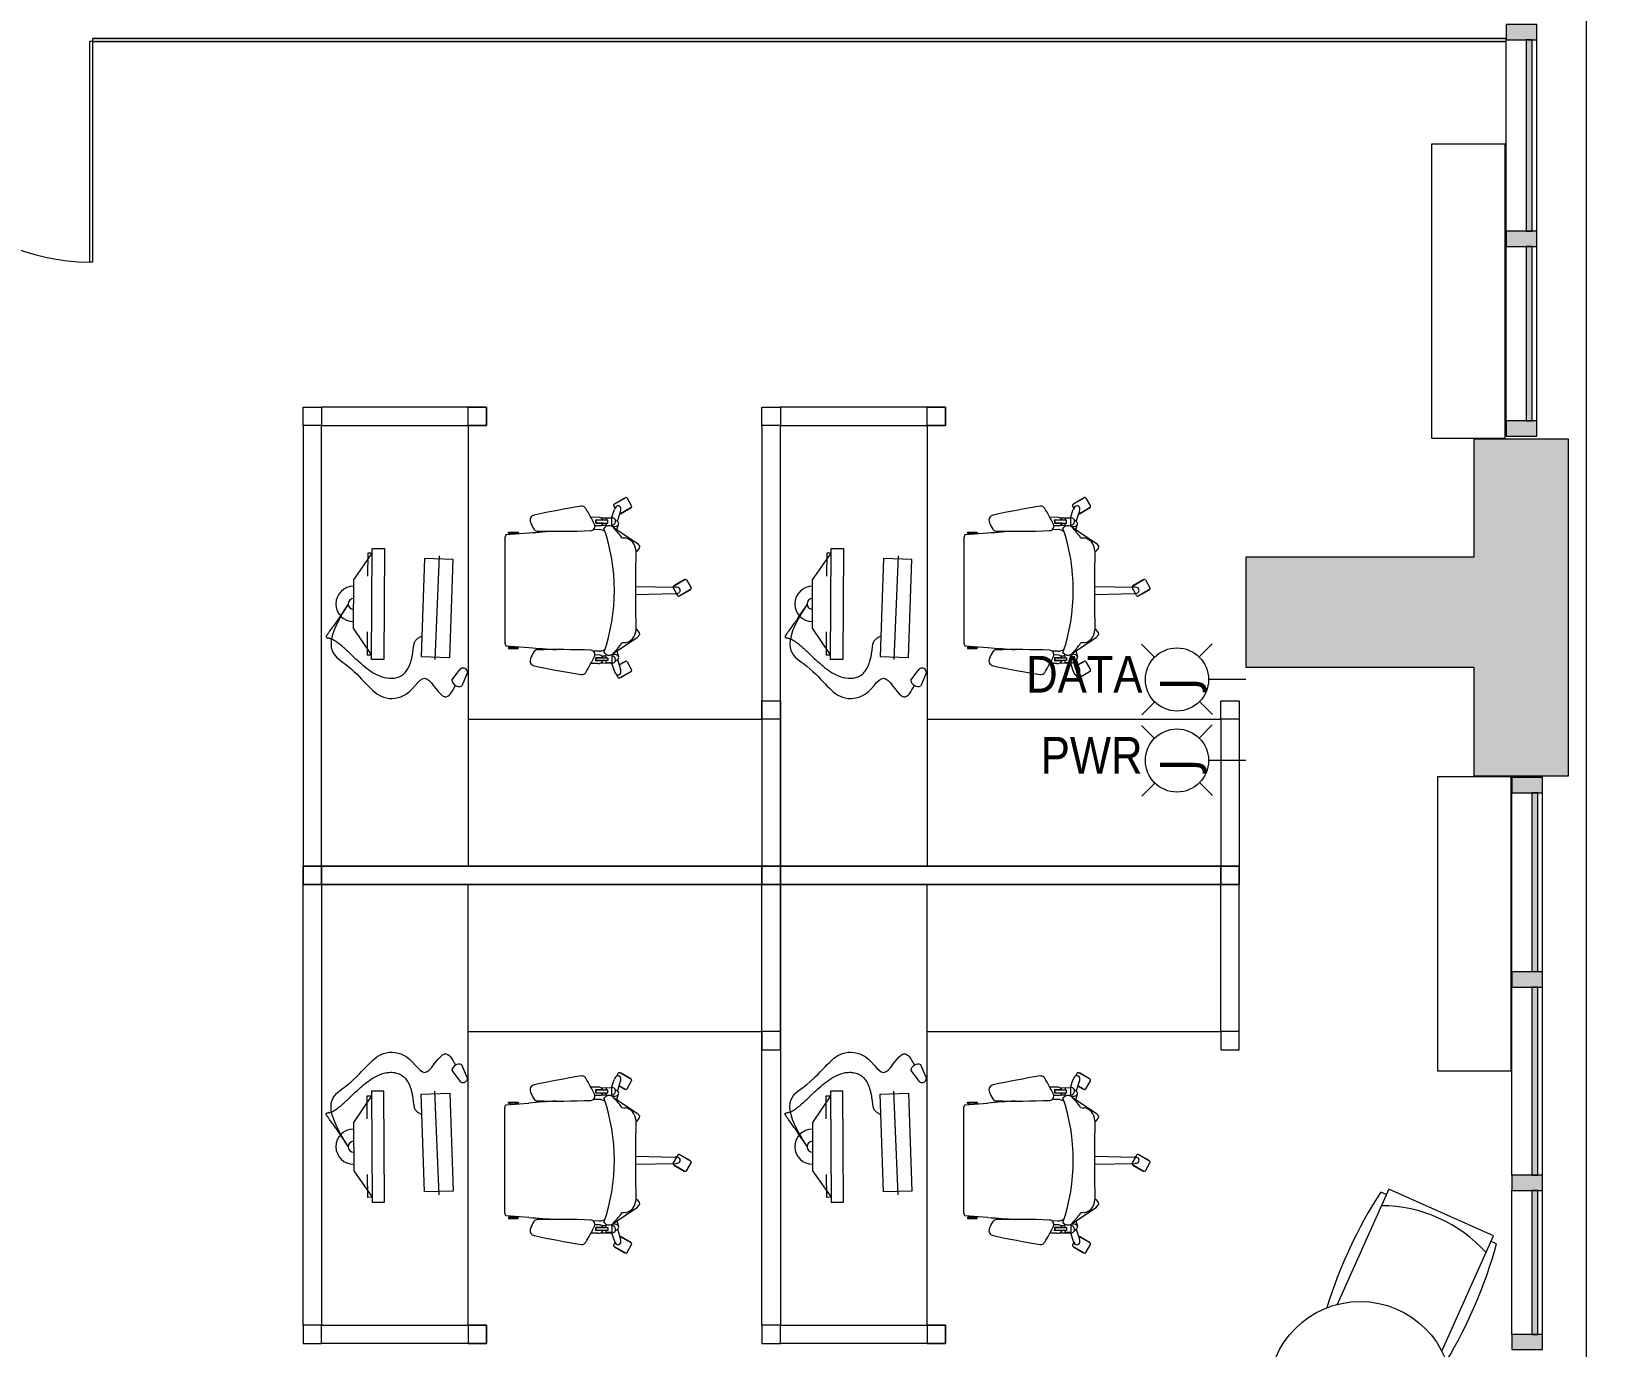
# Model space of a CAD drawing. Header units: inches. Extents: x -674 to 803, y -349 to 915.
# Drawn here: x 545.9 to 802.7, y 511.9 to 726.8 of the extents above; entities that cross this region are included whole.
import ezdxf

# ---------------------------------------------------------------- set-up
doc = ezdxf.new("R2010")
doc.units = ezdxf.units.IN
doc.header["$MEASUREMENT"] = 0
for name, color, linetype, lineweight in [('A-ANNO-NOTE', 131, 'Continuous', 13), ('A-DOOR', 31, 'Continuous', 13), ('A-FLOR', 192, 'Continuous', 13), ('A-GLAZ-CURT', 52, 'Continuous', 13), ('A-GLAZ-CWMG', 51, 'Continuous', 13), ('A-WALL', 113, 'Continuous', 13), ('A-WALL-PATT', 111, 'Continuous', 13), ('E-ELEC-FIXT-IDEN', 2, 'Continuous', 9), ('I-FURN', 30, 'Continuous', 9), ('I-WALL', 2, 'Continuous', 9), ('M-EQPM', 50, 'Continuous', 13)]:
    doc.layers.add(name, color=color, linetype=linetype, lineweight=lineweight)
doc.styles.add('Arial_1', font='arial.ttf', dxfattribs={"width": 0.85, "height": 6})
doc.styles.add('Tahoma_2', font='tahoma.ttf', dxfattribs={"height": 6})

# ---------------------------------------------------------------- blocks, each defined once
blk = doc.blocks.new('Workstation - 6x6 - Workstation - 6x6-1609097-New Construction - Tel_Data_Elec Plan')
at = {"layer": 'I-FURN'}
for p, q in [((-76.5, 1.5), (-76.5, -1.5)), ((-73.5, 1.5), (-76.5, 1.5)), ((-73.5, -1.5), (-73.5, 1.5)), ((-73.5, 1.5), (-1.5, 1.5)), ((-1.5, 1.5), (1.5, 1.5)), ((-1.5, -1.5), (-1.5, 1.5)), ((-1.5, 1.5), (-1.5, -1.5)), ((1.5, 1.5), (-1.5, 1.5)), ((1.5, 1.5), (1.5, -1.5)), ((73.5, 1.5), (1.5, 1.5)), ((1.5, -1.5), (1.5, 1.5)), ((73.5, 1.5), (76.5, 1.5)), ((73.5, -1.5), (73.5, 1.5)), ((76.5, 1.5), (76.5, -1.5)), ((-76.5, -1.5), (-73.5, -1.5)), ((-76.5, -28.5), (-76.5, -1.5)), ((-73.5, -1.5), (-73.5, -28.5)), ((-1.5, -1.5), (-73.5, -1.5)), ((-1.5, -1.5), (-1.5, -73.5)), ((1.5, -1.5), (-1.5, -1.5)), ((-1.5, -1.5), (1.5, -1.5)), ((-1.5, -73.5), (-1.5, -1.5)), ((1.5, -1.5), (73.5, -1.5)), ((1.5, -73.5), (1.5, -1.5)), ((1.5, -1.5), (1.5, -73.5)), ((76.5, -1.5), (73.5, -1.5)), ((73.5, -1.5), (73.5, -28.5)), ((76.5, -28.5), (76.5, -1.5)), ((-48.28, -6.77), (-52.61, -9.79)), ((-40.4, -6.73), (-48.28, -6.77)), ((-36.03, -9.71), (-40.4, -6.73)), ((36.03, -9.71), (40.4, -6.73)), ((40.4, -6.73), (48.28, -6.77)), ((48.28, -6.77), (52.61, -9.79)), ((-35.26, -9.7), (-53.39, -9.8)), ((-53.39, -9.8), (-53.38, -11.8)), ((-52.62, -9.07), (-48.89, -9.05)), ((-52.61, -9.79), (-52.62, -9.07)), ((-39.77, -9), (-36.04, -8.98)), ((-36.04, -8.98), (-36.03, -9.71)), ((-35.25, -11.7), (-35.26, -9.7)), ((35.25, -11.7), (35.26, -9.7)), ((35.26, -9.7), (53.39, -9.8)), ((36.04, -8.98), (36.03, -9.71)), ((39.77, -9), (36.04, -8.98)), ((52.62, -9.07), (48.89, -9.05)), ((52.61, -9.79), (52.62, -9.07)), ((53.39, -9.8), (53.38, -11.8)), ((-53.38, -11.8), (-35.25, -11.7)), ((53.38, -11.8), (35.25, -11.7)), ((-51.74, -18.36), (-35.74, -17.8)), ((-35.74, -17.8), (-35.58, -22.46)), ((35.74, -17.8), (35.58, -22.46)), ((51.74, -18.36), (35.74, -17.8)), ((-52.22, -20.74), (-35.26, -20.05)), ((-51.58, -23.01), (-51.74, -18.36)), ((52.22, -20.74), (35.26, -20.05)), ((51.58, -23.01), (51.74, -18.36)), ((-35.58, -22.46), (-51.58, -23.01)), ((-31.89, -22.83), (-33.46, -24.02)), ((31.89, -22.83), (33.46, -24.02)), ((35.58, -22.46), (51.58, -23.01)), ((-76.5, -25.5), (-76.5, -28.5)), ((-73.5, -25.5), (-76.5, -25.5)), ((-73.5, -28.5), (-73.5, -25.5)), ((-73.5, -25.5), (-1.5, -25.5)), ((-32.76, -25.23), (-30.95, -24.45)), ((-25.5, -25.5), (-25.5, -73.5)), ((73.5, -25.5), (1.5, -25.5)), ((25.5, -25.5), (25.5, -73.5)), ((32.76, -25.23), (30.95, -24.45)), ((73.5, -25.5), (76.5, -25.5)), ((73.5, -28.5), (73.5, -25.5)), ((76.5, -25.5), (76.5, -28.5)), ((-76.5, -28.5), (-73.5, -28.5)), ((-73.5, -28.5), (-76.5, -28.5)), ((76.5, -28.5), (73.5, -28.5)), ((73.5, -28.5), (76.5, -28.5)), ((-56.05, -32.08), (-56.05, -33.66)), ((-55.89, -32.08), (-56.05, -32.08)), ((-55.89, -35.41), (-55.62, -31.63)), ((-55.89, -33.66), (-55.89, -32.08)), ((-55.62, -31.63), (-55.16, -31.5)), ((-55.16, -31.5), (-37.94, -31.5)), ((-37.94, -31.5), (-37.48, -31.63)), ((-37.48, -31.63), (-37.21, -35.41)), ((-37.2, -33.66), (-37.2, -32.08)), ((-37.2, -32.08), (-37.05, -32.08)), ((-37.05, -32.08), (-37.05, -33.66)), ((37.05, -32.08), (37.05, -33.66)), ((37.2, -32.08), (37.05, -32.08)), ((37.2, -33.66), (37.2, -32.08)), ((37.48, -31.63), (37.21, -35.41)), ((37.94, -31.5), (37.48, -31.63)), ((55.16, -31.5), (37.94, -31.5)), ((55.62, -31.63), (55.16, -31.5)), ((55.89, -35.41), (55.62, -31.63)), ((55.89, -33.66), (55.89, -32.08)), ((55.89, -32.08), (56.05, -32.08)), ((56.05, -32.08), (56.05, -33.66)), ((-56.05, -33.66), (-55.89, -33.66)), ((-37.05, -33.66), (-37.2, -33.66)), ((37.05, -33.66), (37.2, -33.66)), ((56.05, -33.66), (55.89, -33.66)), ((-58.49, -46.69), (-58.48, -45.54)), ((-57.1, -46.69), (-57.11, -46.18)), ((-56.47, -46.92), (-56.48, -45.93)), ((-36.63, -46.92), (-36.62, -45.93)), ((-36, -46.69), (-35.99, -46.18)), ((-34.61, -46.69), (-34.62, -45.54)), ((34.61, -46.69), (34.62, -45.54)), ((36, -46.69), (35.99, -46.18)), ((36.63, -46.92), (36.62, -45.93)), ((56.47, -46.92), (56.48, -45.93)), ((57.1, -46.69), (57.11, -46.18)), ((58.49, -46.69), (58.48, -45.54)), ((-58.4, -47.17), (-58.42, -48.98)), ((-58.35, -48.03), (-58.01, -48.02)), ((-58.34, -48.95), (-58.35, -48.03)), ((-58.05, -47.53), (-58.05, -46.27)), ((-58.01, -48.29), (-58.01, -46.32)), ((-57.56, -48.29), (-58.01, -48.29)), ((-57.56, -46.36), (-57.56, -48.29)), ((-57.56, -48.02), (-57.02, -48.01)), ((-57.52, -47.56), (-57.54, -46.32)), ((-57.22, -47.26), (-57.23, -48.01)), ((-57.11, -47.03), (-57.1, -46.69)), ((-35.54, -48.02), (-36.08, -48.01)), ((-35.98, -47.03), (-36, -46.69)), ((-35.87, -47.26), (-35.86, -48.01)), ((-35.57, -47.56), (-35.55, -46.32)), ((-35.54, -46.36), (-35.54, -48.29)), ((-35.54, -48.29), (-35.08, -48.29)), ((-35.08, -48.29), (-35.08, -46.32)), ((-34.74, -48.03), (-35.08, -48.02)), ((-35.04, -47.53), (-35.05, -46.27)), ((-34.76, -48.95), (-34.74, -48.03)), ((-34.7, -47.17), (-34.67, -48.98)), ((34.7, -47.17), (34.67, -48.98)), ((34.74, -48.03), (35.08, -48.02)), ((34.76, -48.95), (34.74, -48.03)), ((35.04, -47.53), (35.05, -46.27)), ((35.08, -48.29), (35.08, -46.32)), ((35.54, -48.29), (35.08, -48.29)), ((35.54, -46.36), (35.54, -48.29)), ((35.54, -48.02), (36.08, -48.01)), ((35.57, -47.56), (35.55, -46.32)), ((35.87, -47.26), (35.86, -48.01)), ((35.98, -47.03), (36, -46.69)), ((57.56, -48.02), (57.02, -48.01)), ((57.11, -47.03), (57.1, -46.69)), ((57.22, -47.26), (57.23, -48.01)), ((57.52, -47.56), (57.54, -46.32)), ((57.56, -46.36), (57.56, -48.29)), ((57.56, -48.29), (58.01, -48.29)), ((58.01, -48.29), (58.01, -46.32)), ((58.35, -48.03), (58.01, -48.02)), ((58.05, -47.53), (58.05, -46.27)), ((58.34, -48.95), (58.35, -48.03)), ((58.4, -47.17), (58.42, -48.98)), ((-60.64, -49.33), (-61.7, -51.17)), ((-60.72, -49.4), (-61.69, -51.07)), ((-61.69, -51.07), (-61.65, -51.09)), ((-60.69, -49.41), (-60.72, -49.4)), ((-60, -49.48), (-60.37, -49.26)), ((-60.07, -52.11), (-59.01, -50.28)), ((-59.98, -52.05), (-59.02, -50.38)), ((-58.42, -48.91), (-59.78, -49.38)), ((-57.8, -49.87), (-59.46, -50.37)), ((-59.02, -50.38), (-59.05, -50.36)), ((-57.05, -48.95), (-58.34, -48.95)), ((-57.65, -50.03), (-58.25, -49.41)), ((-56.45, -49.78), (-57.36, -50.07)), ((-56.83, -49.19), (-56.81, -49.23)), ((-56.81, -49.23), (-54.26, -53.12)), ((-36.29, -49.23), (-38.84, -53.12)), ((-36.64, -49.78), (-35.73, -50.07)), ((-36.27, -49.19), (-36.29, -49.23)), ((-36.05, -48.95), (-34.76, -48.95)), ((-35.45, -50.03), (-34.84, -49.41)), ((-35.3, -49.87), (-33.64, -50.37)), ((-34.37, -50.15), (-34.96, -51.17)), ((-34.41, -50.14), (-34.94, -51.07)), ((-34.94, -51.07), (-34.91, -51.09)), ((-34.68, -48.91), (-33.32, -49.38)), ((-33.32, -52.11), (-32.26, -50.28)), ((-33.24, -52.05), (-32.28, -50.38)), ((-32.34, -50), (-32.8, -49.74)), ((-32.28, -50.38), (-32.31, -50.36)), ((33.32, -52.11), (32.26, -50.28)), ((32.28, -50.38), (32.31, -50.36)), ((33.24, -52.05), (32.28, -50.38)), ((32.34, -50), (32.8, -49.74)), ((34.68, -48.91), (33.32, -49.38)), ((35.3, -49.87), (33.64, -50.37)), ((34.37, -50.15), (34.96, -51.17)), ((34.41, -50.14), (34.94, -51.07)), ((36.05, -48.95), (34.76, -48.95)), ((35.45, -50.03), (34.84, -49.41)), ((34.94, -51.07), (34.91, -51.09)), ((36.64, -49.78), (35.73, -50.07)), ((36.27, -49.19), (36.29, -49.23)), ((36.29, -49.23), (38.84, -53.12)), ((56.81, -49.23), (54.26, -53.12)), ((56.45, -49.78), (57.36, -50.07)), ((56.83, -49.19), (56.81, -49.23)), ((57.05, -48.95), (58.34, -48.95)), ((57.65, -50.03), (58.25, -49.41)), ((57.8, -49.87), (59.46, -50.37)), ((58.42, -48.91), (59.78, -49.38)), ((60.07, -52.11), (59.01, -50.28)), ((59.02, -50.38), (59.05, -50.36)), ((59.98, -52.05), (59.02, -50.38)), ((60, -49.48), (60.37, -49.26)), ((60.64, -49.33), (61.7, -51.17)), ((60.69, -49.41), (60.72, -49.4)), ((60.72, -49.4), (61.69, -51.07)), ((61.69, -51.07), (61.65, -51.09)), ((-61.63, -51.44), (-60.34, -52.19)), ((-60.02, -52.03), (-59.98, -52.05)), ((-54.26, -53.12), (-53.74, -53.53)), ((-47.21, -52.83), (-47.07, -59.37)), ((-45.89, -52.83), (-46.03, -59.37)), ((-38.84, -53.12), (-39.36, -53.53)), ((-34.88, -51.44), (-33.59, -52.19)), ((-33.27, -52.03), (-33.24, -52.05)), ((33.27, -52.03), (33.24, -52.05)), ((34.88, -51.44), (33.59, -52.19)), ((38.84, -53.12), (39.36, -53.53)), ((45.89, -52.83), (46.03, -59.37)), ((47.21, -52.83), (47.07, -59.37)), ((54.26, -53.12), (53.74, -53.53)), ((60.02, -52.03), (59.98, -52.05)), ((61.63, -51.44), (60.34, -52.19)), ((-47.27, -59.05), (-48.33, -60.88)), ((-46.04, -59.53), (-47, -58.97)), ((46.04, -59.53), (47, -58.97)), ((47.27, -59.05), (48.33, -60.88)), ((-47.35, -59.11), (-48.32, -60.78)), ((-48.32, -60.78), (-48.28, -60.8)), ((-48.26, -61.16), (-46.97, -61.9)), ((-47.32, -59.13), (-47.35, -59.11)), ((-46.69, -61.83), (-45.63, -59.99)), ((-46.61, -61.77), (-45.65, -60.09)), ((-45.71, -59.72), (-46.04, -59.53)), ((-45.65, -60.09), (-45.68, -60.07)), ((46.69, -61.83), (45.63, -59.99)), ((45.65, -60.09), (45.68, -60.07)), ((46.61, -61.77), (45.65, -60.09)), ((45.71, -59.72), (46.04, -59.53)), ((48.26, -61.16), (46.97, -61.9)), ((47.32, -59.13), (47.35, -59.11)), ((47.35, -59.11), (48.32, -60.78)), ((48.32, -60.78), (48.28, -60.8)), ((-46.65, -61.75), (-46.61, -61.77)), ((46.65, -61.75), (46.61, -61.77)), ((-28.5, -73.5), (-28.5, -76.5)), ((-25.5, -73.5), (-28.5, -73.5)), ((-25.5, -76.5), (-25.5, -73.5)), ((-25.5, -73.5), (-1.5, -73.5)), ((-1.5, -73.5), (1.5, -73.5)), ((-1.5, -76.5), (-1.5, -73.5)), ((-1.5, -73.5), (-1.5, -76.5)), ((1.5, -73.5), (-1.5, -73.5)), ((1.5, -73.5), (1.5, -76.5)), ((25.5, -73.5), (1.5, -73.5)), ((1.5, -76.5), (1.5, -73.5)), ((25.5, -73.5), (28.5, -73.5)), ((25.5, -76.5), (25.5, -73.5)), ((28.5, -73.5), (28.5, -76.5)), ((-28.5, -76.5), (-25.5, -76.5)), ((-25.5, -76.5), (-1.5, -76.5)), ((1.5, -76.5), (-1.5, -76.5)), ((-1.5, -76.5), (1.5, -76.5)), ((25.5, -76.5), (1.5, -76.5)), ((28.5, -76.5), (25.5, -76.5))]:
    blk.add_line(p, q, dxfattribs=at)
for centre, radius, start, end in [((-44.34, -6.75), 2.88, 0.2998, 180.2998), ((44.34, -6.75), 2.88, 359.7002, 179.7002), ((-44.34, -6.75), 0.885, 0.2998, 180.2998), ((44.34, -6.75), 0.885, 359.7002, 179.7002), ((-32.02, -23.99), 1.17, 336.8209, 83.5101), ((32.02, -23.99), 1.17, 96.4899, 203.1791), ((-33.17, -24.66), 0.703, 113.9686, 306.3623), ((33.17, -24.66), 0.703, 233.6377, 66.0314), ((-55.33, -31.9), 0.589, 197.5488, 234.8938), ((-37.77, -31.9), 0.589, 305.1062, 342.4512), ((37.77, -31.9), 0.589, 197.5488, 234.8938), ((55.33, -31.9), 0.589, 305.1062, 342.4512), ((-58.03, -36.45), 0.859, 67.1573, 167.8576), ((-61.62, -45.01), 10.15, 60.0767, 67.2087), ((209.19, -57.38), 265.99, 175.2633, 176.2298), ((-55.33, -33.83), 0.589, 134.4881, 162.4512), ((-37.77, -33.83), 0.589, 17.5488, 45.5119), ((-302.29, -57.38), 265.99, 3.7702, 4.7367), ((-31.47, -45.01), 10.15, 112.7913, 119.9233), ((-35.07, -36.45), 0.859, 11.5789, 112.8427), ((35.07, -36.45), 0.859, 67.1573, 168.4211), ((31.47, -45.01), 10.15, 60.0767, 67.2087), ((302.29, -57.38), 265.99, 175.2633, 176.2298), ((37.77, -33.83), 0.589, 134.4881, 162.4512), ((55.33, -33.83), 0.589, 17.5488, 45.5119), ((-209.19, -57.38), 265.99, 3.7702, 4.7367), ((61.62, -45.01), 10.15, 112.7913, 119.9233), ((58.03, -36.45), 0.859, 12.1424, 112.8427), ((113.54, -72.48), 176.17, 168.1379, 170.6784), ((-56.87, -36.75), 0.615, 1.1809, 60.0767), ((-211.8, -39.95), 155.58, 357.9527, 1.1809), ((118.7, -39.95), 155.58, 178.8191, 182.0473), ((-36.23, -36.75), 0.615, 119.9233, 178.8191), ((-206.63, -72.48), 176.17, 9.3216, 11.8593), ((206.63, -72.48), 176.17, 168.1407, 170.6784), ((36.23, -36.75), 0.615, 1.1809, 60.0767), ((-118.7, -39.95), 155.58, 357.9527, 1.1809), ((211.8, -39.95), 155.58, 178.8191, 182.0473), ((56.87, -36.75), 0.615, 119.9233, 178.8191), ((-113.54, -72.48), 176.17, 9.3216, 11.8621), ((-59.56, -44.06), 0.749, 170.9769, 238.4268), ((-45.25, -20.67), 28.17, 238.5433, 244.6019), ((-57.03, -45.48), 0.711, 244.5158, 357.9527), ((-36.07, -45.48), 0.711, 182.0473, 295.4842), ((-47.84, -20.67), 28.17, 295.3981, 301.4503), ((-33.53, -44.06), 0.749, 301.3338, 9.0231), ((33.53, -44.06), 0.749, 170.9769, 238.6662), ((47.84, -20.67), 28.17, 238.5497, 244.6019), ((36.07, -45.48), 0.711, 244.5158, 357.9527), ((57.03, -45.48), 0.711, 182.0473, 295.4842), ((45.25, -20.67), 28.17, 295.3981, 301.4567), ((59.56, -44.06), 0.749, 301.5732, 9.0231), ((-57.61, -46.77), 0.887, 175.1633, 239.8143), ((-57.75, -45.83), 0.533, 236.2491, 293.0328), ((-57.75, -45.9), 0.5, 238.5326, 292.9427), ((-58.04, -46.73), 0.971, 302.0505, 342.3775), ((-56.1, -48.52), 1.04, 126.1361, 211.8602), ((-46.55, -17.95), 31.42, 251.1164, 288.8836), ((-54.64, -46.83), 1.84, 182.7113, 213.401), ((-38.46, -46.83), 1.84, 326.599, 357.2887), ((-37, -48.52), 1.04, 328.1398, 53.8639), ((-35.06, -46.73), 0.971, 197.6225, 237.9495), ((-35.34, -45.83), 0.533, 246.9672, 303.7509), ((-35.34, -45.9), 0.5, 247.0573, 301.4674), ((-35.49, -46.77), 0.887, 300.1857, 4.8367), ((35.49, -46.77), 0.887, 175.1633, 239.8143), ((35.34, -45.83), 0.533, 236.2491, 293.0328), ((35.34, -45.9), 0.5, 238.5326, 292.9427), ((35.06, -46.73), 0.971, 302.0505, 342.3775), ((37, -48.52), 1.04, 126.1361, 211.8602), ((46.55, -17.95), 31.42, 251.1164, 288.8836), ((38.46, -46.83), 1.84, 182.7113, 213.401), ((54.64, -46.83), 1.84, 326.599, 357.2887), ((56.1, -48.52), 1.04, 328.1398, 53.8639), ((58.04, -46.73), 0.971, 197.6225, 237.9495), ((57.75, -45.83), 0.533, 246.9672, 303.7509), ((57.75, -45.9), 0.5, 247.0573, 301.4674), ((57.61, -46.77), 0.887, 300.1857, 4.8367), ((-61.53, -51.27), 0.2, 150, 240.168), ((-60.47, -49.43), 0.2, 60.112, 150), ((-59.92, -49.97), 0.445, 153.9362, 242.1792), ((-59.8, -50.03), 0.583, 123.6493, 153.9089), ((-59.86, -49.85), 0.583, 242.1792, 272.5752), ((-59.27, -50.82), 1.53, 109.2073, 123.5876), ((-59.9, -48.91), 1.53, 272.498, 286.7927), ((-59.18, -50.18), 0.2, 330.1295, 344.8673), ((-57.83, -48.99), 0.593, 179.0883, 275.9781), ((-57.9, -48.94), 0.657, 282.0358, 358.6793), ((-57.46, -49.76), 0.323, 235.5284, 330.3379), ((-57.92, -49.37), 0.922, 323.5318, 350.3393), ((-58.24, -49.29), 1.25, 349.0811, 13.6231), ((-60.32, -53.76), 5.75, 42.5052, 54.6291), ((-52.29, -45.83), 5.54, 226.82, 238.9813), ((-70.37, -51.52), 15.26, 1.4313, 3.5527), ((-52.87, -50.72), 2.29, 190.6082, 225.4023), ((-40.23, -50.72), 2.29, 314.5977, 349.3918), ((-22.73, -51.52), 15.26, 176.4473, 178.5687), ((-40.81, -45.83), 5.54, 301.0187, 313.18), ((-32.78, -53.76), 5.75, 125.3709, 137.4948), ((-34.85, -49.29), 1.25, 166.3769, 190.9189), ((-35.17, -49.37), 0.922, 189.6607, 216.4682), ((-35.63, -49.76), 0.323, 209.6621, 304.4716), ((-35.19, -48.94), 0.657, 181.3207, 257.9642), ((-35.27, -48.99), 0.593, 264.0219, 0.9117), ((-34.79, -51.27), 0.2, 150, 240.1121), ((-33.2, -48.91), 1.53, 253.2073, 267.502), ((-33.82, -50.82), 1.53, 56.4886, 70.7927), ((-33.24, -49.85), 0.583, 267.4248, 297.8208), ((-33.3, -50.03), 0.583, 26.0911, 56.5503), ((-33.18, -49.97), 0.445, 297.8208, 26.0638), ((-32.44, -50.18), 0.2, 329.7906, 60), ((32.44, -50.18), 0.2, 120, 210.2094), ((33.18, -49.97), 0.445, 153.9362, 242.1792), ((33.3, -50.03), 0.583, 123.4497, 153.9089), ((33.24, -49.85), 0.583, 242.1792, 272.5752), ((33.82, -50.82), 1.53, 109.2073, 123.5114), ((33.2, -48.91), 1.53, 272.498, 286.7927), ((35.27, -48.99), 0.593, 179.0883, 275.9781), ((34.79, -51.27), 0.2, 299.8879, 30), ((35.19, -48.94), 0.657, 282.0358, 358.6793), ((35.63, -49.76), 0.323, 235.5284, 330.3379), ((35.17, -49.37), 0.922, 323.5318, 350.3393), ((34.85, -49.29), 1.25, 349.0811, 13.6231), ((32.78, -53.76), 5.75, 42.5052, 54.6291), ((40.81, -45.83), 5.54, 226.82, 238.9813), ((22.73, -51.52), 15.26, 1.4313, 3.5527), ((40.23, -50.72), 2.29, 190.6082, 225.4023), ((52.87, -50.72), 2.29, 314.5977, 349.3918), ((70.37, -51.52), 15.26, 176.4473, 178.5687), ((52.29, -45.83), 5.54, 301.0187, 313.18), ((60.32, -53.76), 5.75, 125.3709, 137.4948), ((58.24, -49.29), 1.25, 166.3769, 190.9189), ((57.92, -49.37), 0.922, 189.6607, 216.4682), ((57.46, -49.76), 0.323, 209.6621, 304.4716), ((57.9, -48.94), 0.657, 181.3207, 257.9642), ((57.83, -48.99), 0.593, 264.0219, 0.9117), ((59.18, -50.18), 0.2, 195.1327, 209.8705), ((59.9, -48.91), 1.53, 253.2073, 267.502), ((59.27, -50.82), 1.53, 56.4124, 70.7927), ((59.86, -49.85), 0.583, 267.4248, 297.8208), ((59.8, -50.03), 0.583, 26.0911, 56.3507), ((59.92, -49.97), 0.445, 297.8208, 26.0638), ((60.47, -49.43), 0.2, 30, 119.888), ((61.53, -51.27), 0.2, 299.832, 30), ((-60.24, -52.01), 0.2, 240, 330), ((-52.74, -50.06), 2.87, 232.9914, 264.295), ((-53.9, -52.43), 1.12, 277.9248, 334.3781), ((-46.55, -297.94), 245.12, 88.4848, 91.5152), ((-39.2, -52.43), 1.12, 205.6219, 262.0752), ((-40.35, -50.06), 2.87, 275.705, 307.0086), ((-33.49, -52.01), 0.2, 240, 330), ((33.49, -52.01), 0.2, 210, 300), ((40.35, -50.06), 2.87, 232.9914, 264.295), ((39.2, -52.43), 1.12, 277.9248, 334.3781), ((46.55, -297.94), 245.12, 88.4848, 91.5152), ((53.9, -52.43), 1.12, 205.6219, 262.0752), ((52.74, -50.06), 2.87, 275.705, 307.0086), ((60.24, -52.01), 0.2, 210, 300), ((-47.1, -59.15), 0.2, 84.765, 150.1534), ((-47.1, -59.15), 0.2, 60.1393, 84.765), ((47.1, -59.15), 0.2, 95.235, 119.8607), ((47.1, -59.15), 0.2, 29.8466, 95.235), ((-48.16, -60.98), 0.2, 150, 240), ((-45.54, -59.34), 1.53, 181.2073, 195.5495), ((-46.45, -59.59), 0.583, 195.5495, 225.746), ((-46.55, -59.69), 0.445, 225.7229, 314.2771), ((-46.64, -59.59), 0.583, 314.254, 344.4505), ((-47.55, -59.34), 1.53, 344.4505, 358.7927), ((-45.81, -59.89), 0.2, 330, 60.1357), ((45.81, -59.89), 0.2, 119.8643, 210), ((47.55, -59.34), 1.53, 181.2073, 195.5495), ((46.64, -59.59), 0.583, 195.5495, 225.746), ((46.55, -59.69), 0.445, 225.7229, 314.2771), ((46.45, -59.59), 0.583, 314.254, 344.4505), ((45.54, -59.34), 1.53, 344.4505, 358.7927), ((48.16, -60.98), 0.2, 300, 30), ((-46.87, -61.73), 0.2, 239.8643, 330), ((46.87, -61.73), 0.2, 210, 300.1357)]:
    blk.add_arc(centre, radius, start, end, dxfattribs=at)
for points, knots in [([(-44.31, -5.87), (-37.07, -1.09), (-33.91, -7.56), (-28.34, -10.27), (-29.21, -16.39), (-34.37, -18.27), (-27.73, -21.55), (-30.02, -22.89), (-31.01, -23.4)], [0, 0, 0, 0, 4.203758, 11.310205, 15.301003, 21.109862, 25.639067, 29.008441, 29.008441, 29.008441, 29.008441]), ([(-44.31, -5.87), (-44.1, -5.73), (-43.67, -5.45), (-43.03, -5.03), (-42.39, -4.6), (-41.86, -4.24), (-41.44, -3.95), (-41.13, -3.73), (-40.82, -3.51), (-40.5, -3.28), (-40.19, -3.06), (-39.93, -2.87), (-39.72, -2.72), (-39.59, -2.63), (-39.49, -2.56), (-39.41, -2.5), (-39.33, -2.45), (-39.27, -2.41), (-39.22, -2.38), (-39.18, -2.36), (-39.15, -2.33), (-39.11, -2.31), (-39.07, -2.29), (-39.03, -2.27), (-39, -2.27), (-38.97, -2.27), (-38.95, -2.27), (-38.91, -2.28), (-38.89, -2.3), (-38.87, -2.32), (-38.85, -2.35), (-38.84, -2.38), (-38.83, -2.42), (-38.82, -2.45), (-38.82, -2.48), (-38.81, -2.51), (-38.8, -2.56), (-38.79, -2.62), (-38.77, -2.7), (-38.75, -2.78), (-38.73, -2.86), (-38.71, -2.93), (-38.68, -3.04), (-38.62, -3.22), (-38.5, -3.47), (-38.34, -3.74), (-38.15, -4.01), (-37.95, -4.27), (-37.75, -4.52), (-37.47, -4.86), (-37.11, -5.26), (-36.67, -5.74), (-36.03, -6.42), (-35.19, -7.31), (-34.19, -8.44), (-33.27, -9.63), (-32.51, -11), (-32.16, -12.3), (-32.19, -13.42), (-32.42, -14.23), (-32.86, -14.94), (-33.49, -15.5), (-34.23, -15.89), (-34.94, -16.14), (-35.59, -16.29), (-36.17, -16.4), (-36.75, -16.48), (-37.24, -16.54), (-37.63, -16.6), (-37.92, -16.67), (-38.19, -16.77), (-38.44, -16.94), (-38.64, -17.15), (-38.81, -17.39), (-38.96, -17.65), (-39.04, -17.83), (-39.08, -17.91)], [0, 0, 0, 0, 0.063928, 0.127857, 0.191785, 0.255713, 0.287677, 0.319641, 0.351605, 0.38357, 0.415534, 0.447498, 0.46348, 0.479462, 0.487453, 0.495444, 0.503435, 0.511426, 0.514814, 0.518203, 0.521591, 0.524979, 0.528367, 0.531756, 0.535144, 0.536838, 0.538532, 0.54192, 0.545309, 0.547003, 0.548697, 0.552085, 0.555473, 0.558862, 0.560556, 0.56225, 0.565638, 0.572415, 0.579191, 0.585968, 0.592744, 0.599521, 0.606297, 0.61985, 0.646956, 0.674062, 0.701168, 0.728275, 0.755381, 0.782487, 0.836699, 0.890911, 0.945123, 1.070551, 1.19598, 1.321408, 1.446836, 1.585346, 1.654601, 1.723857, 1.793112, 1.862367, 1.931622, 2.000877, 2.049938, 2.099, 2.148061, 2.197123, 2.221654, 2.246184, 2.270715, 2.295246, 2.319777, 2.344307, 2.368838, 2.393369, 2.393369, 2.393369, 2.393369]), ([(44.31, -5.87), (37.07, -1.09), (33.91, -7.56), (28.34, -10.27), (29.21, -16.39), (34.37, -18.27), (27.73, -21.55), (30.02, -22.89), (31.01, -23.4)], [0, 0, 0, 0, 4.203758, 11.310205, 15.301003, 21.109862, 25.639067, 29.008441, 29.008441, 29.008441, 29.008441]), ([(44.31, -5.87), (44.1, -5.73), (43.67, -5.45), (43.03, -5.03), (42.39, -4.6), (41.86, -4.24), (41.44, -3.95), (41.13, -3.73), (40.82, -3.51), (40.5, -3.28), (40.19, -3.06), (39.93, -2.87), (39.72, -2.72), (39.59, -2.63), (39.49, -2.56), (39.41, -2.5), (39.33, -2.45), (39.27, -2.41), (39.22, -2.38), (39.18, -2.36), (39.15, -2.33), (39.11, -2.31), (39.07, -2.29), (39.03, -2.27), (39, -2.27), (38.97, -2.27), (38.95, -2.27), (38.91, -2.28), (38.89, -2.3), (38.87, -2.32), (38.85, -2.35), (38.84, -2.38), (38.83, -2.42), (38.82, -2.45), (38.82, -2.48), (38.81, -2.51), (38.8, -2.56), (38.79, -2.62), (38.77, -2.7), (38.75, -2.78), (38.73, -2.86), (38.71, -2.93), (38.68, -3.04), (38.62, -3.22), (38.5, -3.47), (38.34, -3.74), (38.15, -4.01), (37.95, -4.27), (37.75, -4.52), (37.47, -4.86), (37.11, -5.26), (36.67, -5.74), (36.03, -6.42), (35.19, -7.31), (34.19, -8.44), (33.27, -9.63), (32.51, -11), (32.16, -12.3), (32.19, -13.42), (32.42, -14.23), (32.86, -14.94), (33.49, -15.5), (34.23, -15.89), (34.94, -16.14), (35.59, -16.29), (36.17, -16.4), (36.75, -16.48), (37.24, -16.54), (37.63, -16.6), (37.92, -16.67), (38.19, -16.77), (38.44, -16.94), (38.64, -17.15), (38.81, -17.39), (38.96, -17.65), (39.04, -17.83), (39.08, -17.91)], [0, 0, 0, 0, 0.063928, 0.127857, 0.191785, 0.255713, 0.287677, 0.319641, 0.351605, 0.38357, 0.415534, 0.447498, 0.46348, 0.479462, 0.487453, 0.495444, 0.503435, 0.511426, 0.514814, 0.518203, 0.521591, 0.524979, 0.528367, 0.531756, 0.535144, 0.536838, 0.538532, 0.54192, 0.545309, 0.547003, 0.548697, 0.552085, 0.555473, 0.558862, 0.560556, 0.56225, 0.565638, 0.572415, 0.579191, 0.585968, 0.592744, 0.599521, 0.606297, 0.61985, 0.646956, 0.674062, 0.701168, 0.728275, 0.755381, 0.782487, 0.836699, 0.890911, 0.945123, 1.070551, 1.19598, 1.321408, 1.446836, 1.585346, 1.654601, 1.723857, 1.793112, 1.862367, 1.931622, 2.000877, 2.049938, 2.099, 2.148061, 2.197123, 2.221654, 2.246184, 2.270715, 2.295246, 2.319777, 2.344307, 2.368838, 2.393369, 2.393369, 2.393369, 2.393369])]:
    blk.add_open_spline(points, degree=3, knots=knots, dxfattribs=at)
blk = doc.blocks.new('System Panel - Glazed-1563014-New Construction - Tel_Data_Elec Plan')
at = {"layer": 'A-GLAZ-CURT', "lineweight": 9}
blk.add_hatch(color=55, dxfattribs=at).paths.add_polyline_path([(14.25, 1.75), (-14.25, 1.75), (-14.25, 0.75), (14.25, 0.75)], flags=0)
at = {"layer": 'A-GLAZ-CURT', "color": 7, "lineweight": 20}
for p, q in [((14.25, 1.75), (-14.25, 1.75)), ((-14.25, 1.75), (-14.25, 0.75)), ((-14.25, 0.75), (14.25, 0.75)), ((14.25, 0.75), (14.25, 1.75))]:
    blk.add_line(p, q, dxfattribs=at)
blk = doc.blocks.new('System Panel - Glazed-1563015-New Construction - Tel_Data_Elec Plan')
at = {"layer": 'A-GLAZ-CURT', "lineweight": 9}
blk.add_hatch(color=55, dxfattribs=at).paths.add_polyline_path([(15.625, 1.75), (-15.625, 1.75), (-15.625, 0.75), (15.625, 0.75)], flags=0)
at = {"layer": 'A-GLAZ-CURT', "color": 7, "lineweight": 20}
for p, q in [((15.625, 1.75), (-15.625, 1.75)), ((-15.625, 1.75), (-15.625, 0.75)), ((-15.625, 0.75), (15.625, 0.75)), ((15.625, 0.75), (15.625, 1.75))]:
    blk.add_line(p, q, dxfattribs=at)
blk = doc.blocks.new('Rectangular Mullion - Rectangular Mullion 1-1562989-New Construction - Tel_Data_Elec Plan')
at = {"layer": 'A-GLAZ-CWMG', "lineweight": 9}
blk.add_hatch(color=55, dxfattribs=at).paths.add_polyline_path([(1.25, 2.5), (1.25, -2.5), (-1.25, -2.5), (-1.25, 2.5)], flags=0)
at = {"layer": 'A-GLAZ-CWMG', "color": 7, "lineweight": 20}
for p, q in [((-1.25, 2.5), (1.25, 2.5)), ((-1.25, -2.5), (-1.25, 2.5)), ((1.25, 2.5), (1.25, -2.5)), ((1.25, -2.5), (-1.25, -2.5))]:
    blk.add_line(p, q, dxfattribs=at)
blk = doc.blocks.new('System Panel - Glazed-1562997-New Construction - Tel_Data_Elec Plan')
at = {"layer": 'A-GLAZ-CURT', "lineweight": 9}
blk.add_hatch(color=55, dxfattribs=at).paths.add_polyline_path([(11.75, 1.75), (-11.75, 1.75), (-11.75, 0.75), (11.75, 0.75)], flags=0)
at = {"layer": 'A-GLAZ-CURT', "color": 7, "lineweight": 20}
for p, q in [((11.75, 1.75), (-11.75, 1.75)), ((-11.75, 1.75), (-11.75, 0.75)), ((-11.75, 0.75), (11.75, 0.75)), ((11.75, 0.75), (11.75, 1.75))]:
    blk.add_line(p, q, dxfattribs=at)
blk = doc.blocks.new('System Panel - Glazed-1563016-New Construction - Tel_Data_Elec Plan')
at = {"layer": 'A-GLAZ-CURT', "lineweight": 9}
blk.add_hatch(color=55, dxfattribs=at).paths.add_polyline_path([(15.37, 1.75), (-15.37, 1.75), (-15.37, 0.75), (15.37, 0.75)], flags=0)
at = {"layer": 'A-GLAZ-CURT', "color": 7, "lineweight": 20}
for p, q in [((15.37, 1.75), (-15.37, 1.75)), ((-15.37, 1.75), (-15.37, 0.75)), ((-15.37, 0.75), (15.37, 0.75)), ((15.37, 0.75), (15.37, 1.75))]:
    blk.add_line(p, q, dxfattribs=at)
blk = doc.blocks.new('System Panel - Glazed-1563017-New Construction - Tel_Data_Elec Plan')
at = {"layer": 'A-GLAZ-CURT', "lineweight": 9}
blk.add_hatch(color=55, dxfattribs=at).paths.add_polyline_path([(14.62, 1.75), (-14.62, 1.75), (-14.62, 0.75), (14.62, 0.75)], flags=0)
at = {"layer": 'A-GLAZ-CURT', "color": 7, "lineweight": 20}
for p, q in [((14.62, 1.75), (-14.62, 1.75)), ((-14.62, 1.75), (-14.62, 0.75)), ((-14.62, 0.75), (14.62, 0.75)), ((14.62, 0.75), (14.62, 1.75))]:
    blk.add_line(p, q, dxfattribs=at)
blk = doc.blocks.new('Rectangular Mullion - Rectangular Mullion 1-V4-New Construction - Tel_Data_Elec Plan')
at = {"layer": 'A-GLAZ-CWMG', "lineweight": 9}
for p, q in [((787.85, 573.15), (787.85, 602.4)), ((792.85, 573.15), (792.85, 602.4))]:
    blk.add_line(p, q, dxfattribs=at)
blk = doc.blocks.new('Rectangular Mullion - Rectangular Mullion 1-1563007-New Construction - Tel_Data_Elec Plan')
at = {"layer": 'A-GLAZ-CWMG', "lineweight": 9}
for p, q in [((787.85, 539.9), (787.85, 570.65)), ((792.85, 539.9), (792.85, 570.65))]:
    blk.add_line(p, q, dxfattribs=at)
blk = doc.blocks.new('Rectangular Mullion - Rectangular Mullion 1-1562973-New Construction - Tel_Data_Elec Plan')
at = {"layer": 'A-GLAZ-CWMG', "lineweight": 9}
for p, q in [((787.54, 274.15), (787.54, 297.65)), ((792.54, 274.15), (792.54, 297.65))]:
    blk.add_line(p, q, dxfattribs=at)
blk = doc.blocks.new('Rectangular Mullion - Rectangular Mullion 1-V5-New Construction - Tel_Data_Elec Plan')
at = {"layer": 'A-GLAZ-CWMG', "lineweight": 9}
for p, q in [((786.92, 694.15), (786.92, 725.15)), ((791.92, 694.15), (791.92, 725.4))]:
    blk.add_line(p, q, dxfattribs=at)
blk = doc.blocks.new('Rectangular Mullion - Rectangular Mullion 1-1563009-New Construction - Tel_Data_Elec Plan')
at = {"layer": 'A-GLAZ-CWMG', "lineweight": 9}
for p, q in [((787.85, 422.15), (787.85, 450.65)), ((792.85, 422.15), (792.85, 450.65))]:
    blk.add_line(p, q, dxfattribs=at)
blk = doc.blocks.new('Table _ Chairs - Seats 2 - 2-6 Diameter-571324-New Construction - Tel_Data_Elec Plan')
at = {"layer": 'I-FURN'}
for p, q in [((-9.37, 31.37), (-10.37, 31.37)), ((-9.37, 32.37), (-9.37, 11.71)), ((9.38, 32.37), (-9.37, 32.37)), ((9.38, 11.71), (9.38, 32.37)), ((10.38, 31.37), (9.38, 31.37)), ((14.83, -2.25), (28.84, -17.44)), ((15.06, -30.16), (1.05, -14.96)), ((28.84, -17.44), (15.06, -30.16)), ((28.9, -16.03), (28.16, -16.71)), ((14.38, -29.42), (13.64, -30.1))]:
    blk.add_line(p, q, dxfattribs=at)
blk.add_circle((0, 0), 15, dxfattribs=at)
for centre, radius, start, end in [((66.41, 19.75), 77.66, 171.3911, 186.8305), ((0, 8.4), 22.97, 65.9148, 114.0852), ((-66.41, 19.75), 77.66, 353.1695, 8.6089), ((-35.43, -59.54), 77.66, 34.072, 49.5115), ((62.21, 30.5), 77.66, 215.8504, 231.2899), ((5.7, -6.18), 22.97, 288.5958, 336.7661)]:
    blk.add_arc(centre, radius, start, end, dxfattribs=at)
blk = doc.blocks.new('Perimeter Unit11 - Perimeter Unit-1625487-New Construction - Tel_Data_Elec Plan')
at = {"layer": 'M-EQPM', "lineweight": 9}
for p, q in [((166.42, 904.65), (118.42, 904.65)), ((118.42, 904.65), (118.42, 892.65)), ((166.42, 892.65), (166.42, 904.65)), ((118.42, 892.65), (166.42, 892.65))]:
    blk.add_line(p, q, dxfattribs=at)
blk = doc.blocks.new('Perimeter Unit12 - Perimeter Unit-1625530-New Construction - Tel_Data_Elec Plan')
at = {"layer": 'M-EQPM', "lineweight": 9}
for p, q in [((166.42, 371.15), (118.42, 371.15)), ((118.42, 371.15), (118.42, 359.15)), ((166.42, 359.15), (166.42, 371.15)), ((118.42, 359.15), (166.42, 359.15))]:
    blk.add_line(p, q, dxfattribs=at)
blk = doc.blocks.new('Single-Glass - No Frame - 36_ x 96_-1618446-New Construction - Tel_Data_Elec Plan')
at = {"layer": 'A-DOOR', "color": 7, "lineweight": 20}
for p, q in [((17.5, -0.25), (17.5, -36.31)), ((18, -0.25), (17.5, -0.25)), ((18, -0.25), (18, -36.31)), ((18, -36.31), (17.5, -36.31))]:
    blk.add_line(p, q, dxfattribs=at)
at = {"layer": 'A-DOOR', "lineweight": 9}
blk.add_arc((18, -0.25), 36.07, 180, 269.2057, dxfattribs=at)

msp = doc.modelspace()

# ---------------------------------------------------------------- hatches: boundary and pattern name
at = {"layer": 'A-WALL-PATT'}
h = msp.add_hatch(color=8, dxfattribs=at)
h.paths.add_polyline_path([(774.75, 725.15), (786.92, 725.15), (786.92, 725.65), (555.86, 725.65), (555.86, 725.15), (774.71, 725.15)], flags=0)
h.paths.add_polyline_path([(508.79, 725.15), (519.86, 725.15), (519.86, 725.65), (422.98, 725.65), (422.98, 725.15), (508.66, 725.15)], flags=0)
for points in [[(797.1, 605.15), (797.1, 660.15), (781.6, 660.15), (781.6, 605.15)], [(781.6, 622.9), (781.6, 640.9), (744.35, 640.9), (744.35, 622.9)]]:
    msp.add_hatch(color=8, dxfattribs=at).paths.add_polyline_path(points, flags=0)

# ---------------------------------------------------------------- linework, layer by layer
at = {"layer": 'A-ANNO-NOTE', "lineweight": 20}
for p, q in [((729.43, 624.52), (727.3, 626.64)), ((736.72, 624.58), (738.85, 626.71)), ((744.35, 620.9), (738.27, 620.9)), ((729.5, 617.23), (727.37, 615.1)), ((736.79, 617.29), (738.91, 615.17)), ((729.43, 611.27), (727.3, 613.39)), ((736.72, 611.33), (738.85, 613.46)), ((744.35, 607.65), (738.27, 607.65)), ((729.5, 603.98), (727.37, 601.85)), ((736.79, 604.04), (738.91, 601.92))]:
    msp.add_line(p, q, dxfattribs=at)
for centre in [(733.11, 620.9), (733.11, 607.65)]:
    msp.add_circle(centre, 5.16, dxfattribs=at)
at = {"layer": 'A-FLOR'}
msp.add_line((800.04, -348.6), (800.04, 877.65), dxfattribs=at)
at = {"layer": 'A-WALL', "color": 7, "lineweight": 20}
for p, q in [((781.6, 660.15), (781.6, 640.9)), ((797.1, 660.15), (781.6, 660.15)), ((797.1, 605.15), (797.1, 660.15)), ((781.6, 640.9), (744.35, 640.9)), ((744.35, 640.9), (744.35, 622.9)), ((744.35, 622.9), (781.6, 622.9)), ((781.6, 622.9), (781.6, 605.15)), ((781.6, 605.15), (797.1, 605.15))]:
    msp.add_line(p, q, dxfattribs=at)
at = {"layer": 'I-WALL', "color": 7, "lineweight": 20}
for p, q in [((786.92, 725.65), (555.86, 725.65)), ((555.86, 725.65), (555.86, 725.15)), ((555.86, 725.15), (786.92, 725.15)), ((786.92, 725.15), (786.92, 725.65))]:
    msp.add_line(p, q, dxfattribs=at)

# ---------------------------------------------------------------- block references
at = {"layer": 'A-DOOR'}
msp.add_blockref('Single-Glass - No Frame - 36_ x 96_-1618446-New Construction - Tel_Data_Elec Plan', (537.86, 725.4), dxfattribs=at)
at = {"layer": 'A-GLAZ-CURT', "lineweight": 9, "rotation": 269.9999999999999}
for name, p in [('System Panel - Glazed-1563015-New Construction - Tel_Data_Elec Plan', (789.42, 709.78)), ('System Panel - Glazed-1563014-New Construction - Tel_Data_Elec Plan', (789.42, 677.4)), ('System Panel - Glazed-1563017-New Construction - Tel_Data_Elec Plan', (790.35, 587.78)), ('System Panel - Glazed-1563016-New Construction - Tel_Data_Elec Plan', (790.35, 555.28)), ('System Panel - Glazed-1562997-New Construction - Tel_Data_Elec Plan', (790.35, 525.65))]:
    msp.add_blockref(name, p, dxfattribs=at)
at = {"layer": 'A-GLAZ-CWMG', "lineweight": 9, "extrusion": (0, 0, -1), "rotation": 270.0000000000001}
for p in [(-789.42, 726.65), (-789.42, 692.9), (-789.42, 661.9), (-790.35, 603.65), (-790.35, 571.9), (-790.35, 538.65), (-790.35, 512.65)]:
    msp.add_blockref('Rectangular Mullion - Rectangular Mullion 1-1562989-New Construction - Tel_Data_Elec Plan', p, dxfattribs=at)
at = {"layer": 'A-GLAZ-CWMG', "lineweight": 9}
for name, p in [('Rectangular Mullion - Rectangular Mullion 1-V5-New Construction - Tel_Data_Elec Plan', (0, 0)), ('Rectangular Mullion - Rectangular Mullion 1-1563009-New Construction - Tel_Data_Elec Plan', (-0.93, 241)), ('Rectangular Mullion - Rectangular Mullion 1-V4-New Construction - Tel_Data_Elec Plan', (0, 0)), ('Rectangular Mullion - Rectangular Mullion 1-1563007-New Construction - Tel_Data_Elec Plan', (0, 0)), ('Rectangular Mullion - Rectangular Mullion 1-1562973-New Construction - Tel_Data_Elec Plan', (0.31, 239.75))]:
    msp.add_blockref(name, p, dxfattribs=at)
at = {"layer": 'I-FURN'}
for name, p, rotation in [('Workstation - 6x6 - Workstation - 6x6-1609097-New Construction - Tel_Data_Elec Plan', (591.79, 588.9), 89.9999999999999), ('Workstation - 6x6 - Workstation - 6x6-1609097-New Construction - Tel_Data_Elec Plan', (666.79, 588.9), 89.9999999999999), ('Table _ Chairs - Seats 2 - 2-6 Diameter-571324-New Construction - Tel_Data_Elec Plan', (763.06, 504.27), 335.8901220663843)]:
    msp.add_blockref(name, p, dxfattribs=dict(at, rotation=rotation))
at = {"layer": 'M-EQPM', "lineweight": 9}
for name, p, rotation in [('Perimeter Unit12 - Perimeter Unit-1625530-New Construction - Tel_Data_Elec Plan', (1145.87, 541.92), 89.99999999999997), ('Perimeter Unit11 - Perimeter Unit-1625487-New Construction - Tel_Data_Elec Plan', (-116.94, 723.39), 270.0000000000001)]:
    msp.add_blockref(name, p, dxfattribs=dict(at, rotation=rotation))

# ---------------------------------------------------------------- texts
at = {"layer": 'A-ANNO-NOTE', "lineweight": 9, "char_height": 6, "width": 1.515, "attachment_point": 1, "rotation": 90, "style": 'Tahoma_2'}
for insert in [(730.34, 619.14), (730.34, 605.89)]:
    msp.add_mtext('J', dxfattribs=dict(at, insert=insert))
at = {"layer": 'E-ELEC-FIXT-IDEN', "char_height": 6, "attachment_point": 2, "line_spacing_factor": 0.941778, "style": 'Arial_1'}
for s, insert, width in [('DATA', (717.97, 624.76), 22.5515), ('PWR', (719.17, 611.51), 19.6867)]:
    msp.add_mtext(s, dxfattribs=dict(at, insert=insert, width=width))

doc.saveas('drawing.dxf')
